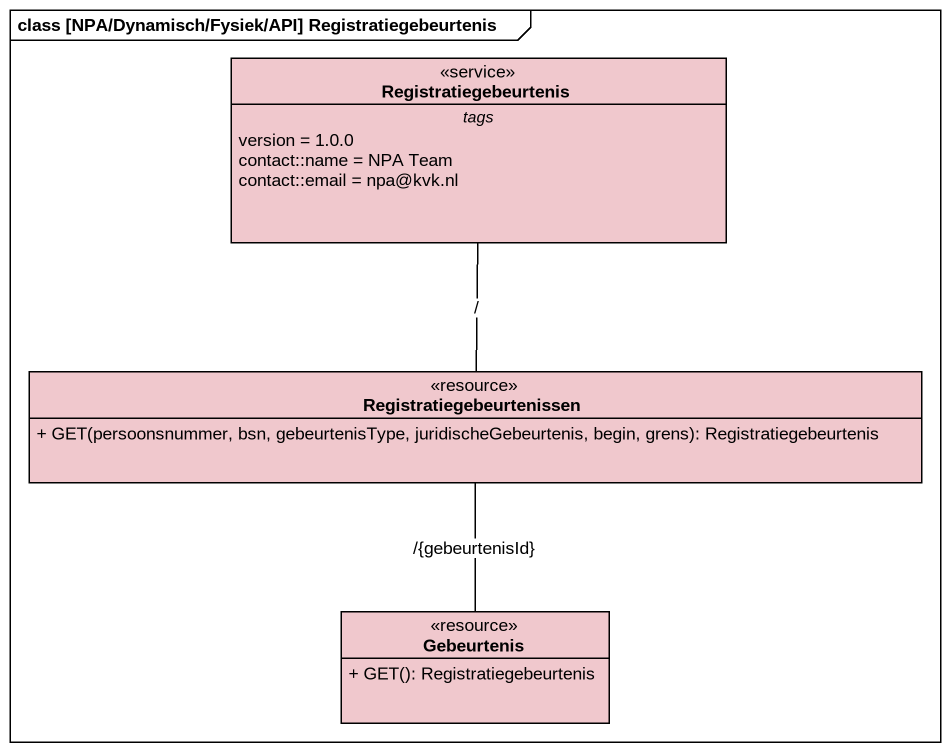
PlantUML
@startuml
mainframe class [NPA/Dynamisch/Fysiek/API] Registratiegebeurtenis
hide circle
hide empty members
skinparam classAttributeIconSize 0
class Registratiegebeurtenis <<service>> #F0C8CD {
  -- tags --
  version = 1.0.0
  contact::name = NPA Team
  contact::email = npa@kvk.nl
}
class Registratiegebeurtenissen <<resource>> #F0C8CD {
  + GET(persoonsnummer, bsn, gebeurtenisType, juridischeGebeurtenis, begin, grens): Registratiegebeurtenis
}
class Gebeurtenis <<resource>> #F0C8CD {
  + GET(): Registratiegebeurtenis
}
Registratiegebeurtenis -- Registratiegebeurtenissen : /
Registratiegebeurtenissen -- Gebeurtenis : /{gebeurtenisId}
@enduml
